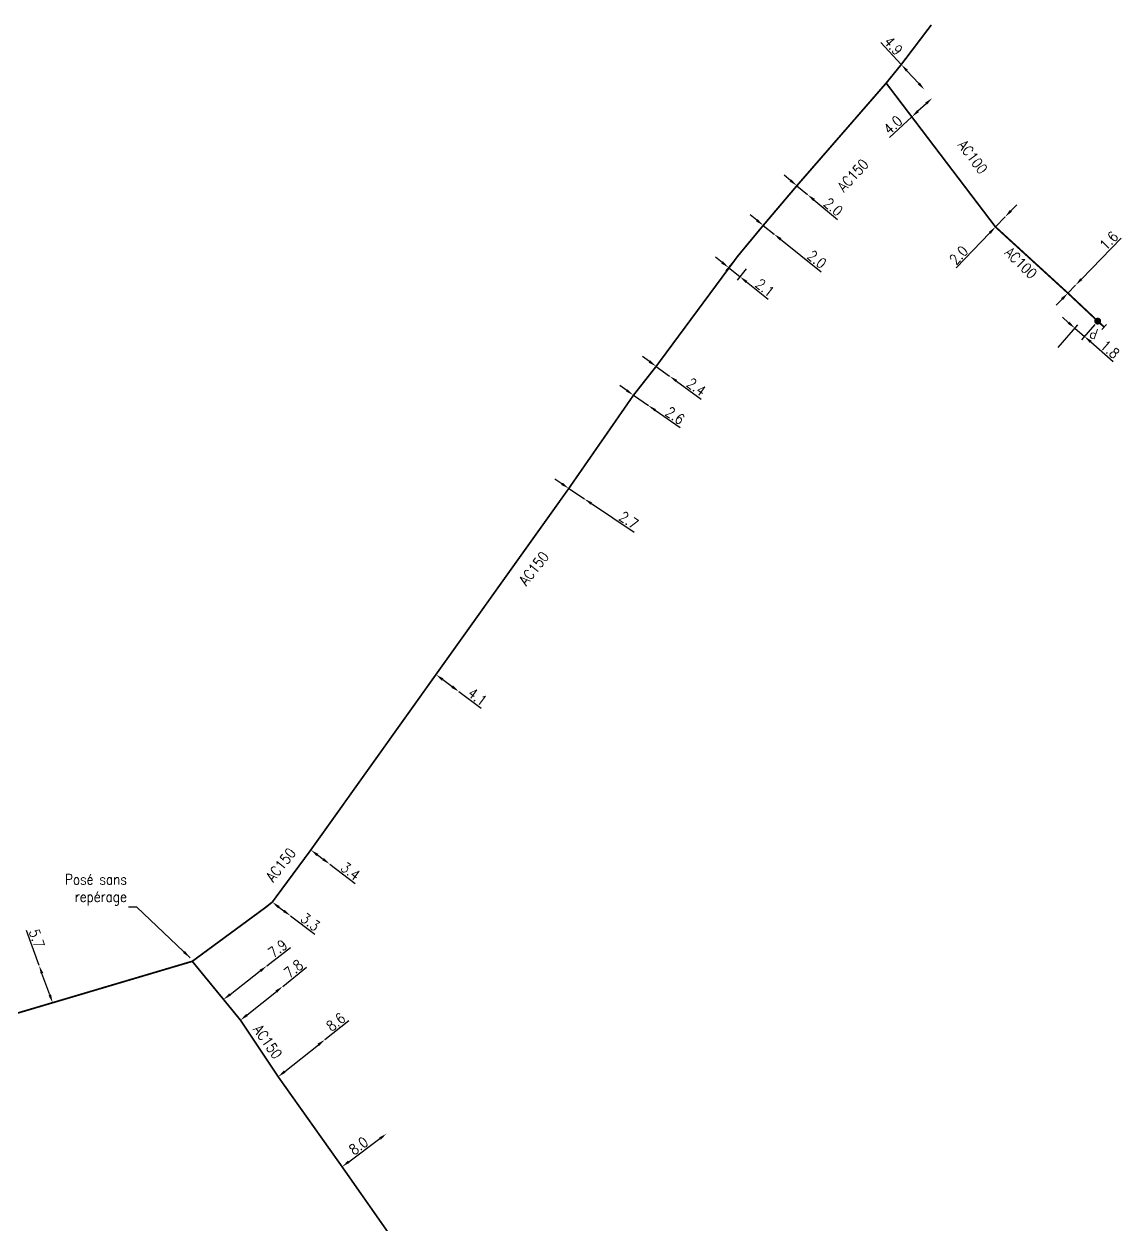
# Model space of a CAD drawing. Header units: millimetres. Extents: x 149996 to 151004, y 126998 to 128018.
# Drawn here: x 150816.2 to 150974.2, y 127827.3 to 128000.1 of the extents above; entities that cross this region are included whole.
import ezdxf
from ezdxf.enums import TextEntityAlignment as Align

# ---------------------------------------------------------------- set-up
doc = ezdxf.new("R2010")
doc.units = ezdxf.units.MM
doc.header["$PDMODE"] = 34
doc.linetypes.add('L_100_AP', pattern=[14, 10, -1.5, 1, -1.5])
doc.layers.get('0').update_dxf_attribs({"linetype": 'CONTINUOUS'})
doc.layers.get('DEFPOINTS').update_dxf_attribs({"linetype": 'CONTINUOUS'})
for name, color, linetype in [('L_140', 3, 'CONTINUOUS'), ('L_300', 7, 'CONTINUOUS'), ('L_340', 7, 'CONTINUOUS')]:
    doc.layers.add(name, color=color, linetype=linetype)
doc.styles.add('G_ROMANS', font='ROMANS.SHX', dxfattribs={"width": 0.75})
doc.styles.get("Standard").update_dxf_attribs({"font": 'romans.shx', "width": 0.85})
doc.dimstyles.get("Standard").update_dxf_attribs({"dimtxt": 1.5, "dimasz": 1.2, "dimexe": 0.625, "dimexo": 0.625, "dimgap": 0.25, "dimtad": 1, "dimdec": 1, "dimzin": 0, "dimdsep": 46, "dimtxsty": 'Standard', "dimcen": -0.5, "dimadec": 0, "dimazin": 0, "dimtfac": 1, "dimtdec": 1, "dimtmove": 0, "dimatfit": 3, "dimfxl": 0, "dimtolj": 1, "dimtzin": 0, "dimarcsym": 0})

# ---------------------------------------------------------------- blocks, each defined once
blk = doc.blocks.new('*D644')
at = {"layer": 'DEFPOINTS', "color": 0, "linetype": 'Continuous', "transparency": 16777216}
for p in [(150853.45, 127861.61), (150853.45, 127861.61), (150847.36, 127856.74)]:
    blk.add_point(p, dxfattribs=at)
at = {"layer": 'L_140', "color": 0, "linetype": 'Continuous', "lineweight": -2, "transparency": 16777216}
for p, q in [((150853.45, 127861.61), (150856.87, 127864.35)), ((150848.3, 127857.49), (150852.52, 127860.86))]:
    blk.add_line(p, q, dxfattribs=at)
at = {"layer": 'L_140', "color": 0, "linetype": 'Continuous', "transparency": 16777216}
for points in [[(150852.39, 127861.02), (150852.64, 127860.71), (150853.45, 127861.61)], [(150848.17, 127857.65), (150848.42, 127857.33), (150847.36, 127856.74)]]:
    blk.add_solid(points, dxfattribs=at)
at = {"layer": 'L_140', "color": 0, "linetype": 'Continuous', "transparency": 16777216, "insert": (150855, 127864.14), "char_height": 1.5, "attachment_point": 5, "rotation": 38.6631}
blk.add_mtext('\\A1;7.8', dxfattribs=at)
blk = doc.blocks.new('*D645')
at = {"layer": 'DEFPOINTS', "color": 0, "linetype": 'Continuous', "transparency": 16777216}
for p in [(150859.52, 127853.95), (150859.52, 127853.95), (150852.79, 127848.59)]:
    blk.add_point(p, dxfattribs=at)
at = {"layer": 'L_140', "color": 0, "linetype": 'Continuous', "lineweight": -2, "transparency": 16777216}
for p, q in [((150859.52, 127853.95), (150862.94, 127856.67)), ((150853.73, 127849.34), (150858.58, 127853.2))]:
    blk.add_line(p, q, dxfattribs=at)
at = {"layer": 'L_140', "color": 0, "linetype": 'Continuous', "transparency": 16777216}
for points in [[(150858.45, 127853.36), (150858.7, 127853.05), (150859.52, 127853.95)], [(150853.6, 127849.5), (150853.85, 127849.18), (150852.79, 127848.59)]]:
    blk.add_solid(points, dxfattribs=at)
at = {"layer": 'L_140', "color": 0, "linetype": 'Continuous', "transparency": 16777216, "insert": (150861.07, 127856.47), "char_height": 1.5, "attachment_point": 5, "rotation": 38.532}
blk.add_mtext('\\A1;8.6', dxfattribs=at)
blk = doc.blocks.new('*D646')
at = {"layer": 'DEFPOINTS', "color": 0, "linetype": 'Continuous', "transparency": 16777216}
for p in [(150868.4, 127840.42), (150868.4, 127840.42), (150861.98, 127835.64)]:
    blk.add_point(p, dxfattribs=at)
at = {"layer": 'L_140', "color": 0, "linetype": 'Continuous', "lineweight": -2, "transparency": 16777216}
for p, q in [((150862.94, 127836.36), (150867.43, 127839.7)), ((150862.35, 127835.14), (150862.35, 127835.14))]:
    blk.add_line(p, q, dxfattribs=at)
at = {"layer": 'L_140', "color": 0, "linetype": 'Continuous', "transparency": 16777216}
for points in [[(150867.32, 127839.86), (150867.55, 127839.54), (150868.4, 127840.42)], [(150862.82, 127836.52), (150863.06, 127836.2), (150861.98, 127835.64)]]:
    blk.add_solid(points, dxfattribs=at)
at = {"layer": 'L_140', "color": 0, "linetype": 'Continuous', "transparency": 16777216, "insert": (150864.35, 127838.66), "char_height": 1.5, "attachment_point": 5, "rotation": 36.6401}
blk.add_mtext('\\A1;8.0', dxfattribs=at)
blk = doc.blocks.new('*D767')
at = {"layer": 'DEFPOINTS', "color": 0, "linetype": 'Continuous', "transparency": 16777216}
for p in [(150818.38, 127864.61), (150818.38, 127864.61), (150820.32, 127859.25)]:
    blk.add_point(p, dxfattribs=at)
at = {"layer": 'L_140', "color": 0, "linetype": 'Continuous', "lineweight": -2, "transparency": 16777216}
for p, q in [((150818.38, 127864.61), (150816.56, 127869.63)), ((150819.91, 127860.38), (150818.79, 127863.48)), ((150819.73, 127859.04), (150819.73, 127859.04))]:
    blk.add_line(p, q, dxfattribs=at)
at = {"layer": 'L_140', "color": 0, "linetype": 'Continuous', "transparency": 16777216}
for points in [[(150818.97, 127863.55), (150818.6, 127863.42), (150818.38, 127864.61)], [(150820.1, 127860.45), (150819.72, 127860.31), (150820.32, 127859.25)]]:
    blk.add_solid(points, dxfattribs=at)
at = {"layer": 'L_140', "color": 0, "linetype": 'Continuous', "transparency": 16777216, "insert": (150818.04, 127868.48), "char_height": 1.5, "attachment_point": 5, "rotation": 289.9208}
blk.add_mtext('\\A1;5.7', dxfattribs=at)
blk = doc.blocks.new('*D768')
at = {"layer": 'DEFPOINTS', "color": 0, "linetype": 'Continuous', "transparency": 16777216}
for p in [(150851.16, 127864.56), (150851.16, 127864.56), (150844.92, 127859.72)]:
    blk.add_point(p, dxfattribs=at)
at = {"layer": 'L_140', "color": 0, "linetype": 'Continuous', "lineweight": -2, "transparency": 16777216}
for p, q in [((150851.16, 127864.56), (150854.57, 127867.21)), ((150845.87, 127860.45), (150850.21, 127863.83)), ((150845.31, 127859.22), (150845.31, 127859.22))]:
    blk.add_line(p, q, dxfattribs=at)
at = {"layer": 'L_140', "color": 0, "linetype": 'Continuous', "transparency": 16777216}
for points in [[(150850.09, 127863.98), (150850.34, 127863.67), (150851.16, 127864.56)], [(150845.75, 127860.61), (150845.99, 127860.29), (150844.92, 127859.72)]]:
    blk.add_solid(points, dxfattribs=at)
at = {"layer": 'L_140', "color": 0, "linetype": 'Continuous', "transparency": 16777216, "insert": (150852.72, 127867.04), "char_height": 1.5, "attachment_point": 5, "rotation": 37.8469}
blk.add_mtext('\\A1;7.9', dxfattribs=at)
blk = doc.blocks.new('*D769')
at = {"layer": 'DEFPOINTS', "color": 0, "linetype": 'Continuous', "transparency": 16777216}
for p in [(150851.93, 127873.73), (150854.57, 127871.75), (150854.57, 127871.75)]:
    blk.add_point(p, dxfattribs=at)
at = {"layer": 'L_140', "color": 0, "linetype": 'Continuous', "lineweight": -2, "transparency": 16777216}
for p, q in [((150852.89, 127873.01), (150853.61, 127872.47)), ((150854.57, 127871.75), (150858.07, 127869.13))]:
    blk.add_line(p, q, dxfattribs=at)
at = {"layer": 'L_140', "color": 0, "linetype": 'Continuous', "transparency": 16777216}
for points in [[(150853.01, 127873.17), (150852.77, 127872.85), (150851.93, 127873.73)], [(150853.73, 127872.63), (150853.49, 127872.31), (150854.57, 127871.75)]]:
    blk.add_solid(points, dxfattribs=at)
at = {"layer": 'L_140', "color": 0, "linetype": 'Continuous', "transparency": 16777216, "insert": (150857.4, 127870.88), "char_height": 1.5, "attachment_point": 5, "rotation": 323.1073}
blk.add_mtext('\\A1;3.3', dxfattribs=at)
blk = doc.blocks.new('*D770')
at = {"layer": 'DEFPOINTS', "color": 0, "linetype": 'Continuous', "transparency": 16777216}
for p in [(150857.48, 127881.24), (150860.2, 127879.2), (150860.2, 127879.2)]:
    blk.add_point(p, dxfattribs=at)
at = {"layer": 'L_140', "color": 0, "linetype": 'Continuous', "lineweight": -2, "transparency": 16777216}
for p, q in [((150858.44, 127880.52), (150859.24, 127879.92)), ((150860.2, 127879.2), (150863.88, 127876.43))]:
    blk.add_line(p, q, dxfattribs=at)
at = {"layer": 'L_140', "color": 0, "linetype": 'Continuous', "transparency": 16777216}
for points in [[(150858.56, 127880.68), (150858.32, 127880.36), (150857.48, 127881.24)], [(150859.36, 127880.08), (150859.12, 127879.76), (150860.2, 127879.2)]]:
    blk.add_solid(points, dxfattribs=at)
at = {"layer": 'L_140', "color": 0, "linetype": 'Continuous', "transparency": 16777216, "insert": (150863.19, 127878.2), "char_height": 1.5, "attachment_point": 5, "rotation": 323.0251}
blk.add_mtext('\\A1;3.4', dxfattribs=at)
blk = doc.blocks.new('*D771')
at = {"layer": 'DEFPOINTS', "color": 0, "linetype": 'Continuous', "transparency": 16777216}
for p in [(150875.49, 127906.49), (150878.78, 127904.04), (150878.78, 127904.04)]:
    blk.add_point(p, dxfattribs=at)
at = {"layer": 'L_140', "color": 0, "linetype": 'Continuous', "lineweight": -2, "transparency": 16777216}
for p, q in [((150876.46, 127905.77), (150877.82, 127904.75)), ((150878.78, 127904.04), (150881.98, 127901.63))]:
    blk.add_line(p, q, dxfattribs=at)
at = {"layer": 'L_140', "color": 0, "linetype": 'Continuous', "transparency": 16777216}
for points in [[(150876.57, 127905.93), (150876.34, 127905.61), (150875.49, 127906.49)], [(150877.94, 127904.91), (150877.7, 127904.59), (150878.78, 127904.04)]]:
    blk.add_solid(points, dxfattribs=at)
at = {"layer": 'L_140', "color": 0, "linetype": 'Continuous', "transparency": 16777216, "insert": (150881.46, 127903.28), "char_height": 1.5, "attachment_point": 5, "rotation": 323.1822}
blk.add_mtext('\\A1;4.1', dxfattribs=at)
blk = doc.blocks.new('*D772')
at = {"layer": 'DEFPOINTS', "color": 0, "linetype": 'Continuous', "transparency": 16777216}
for p in [(150894.61, 127933.28), (150896.85, 127931.77), (150896.85, 127931.77)]:
    blk.add_point(p, dxfattribs=at)
at = {"layer": 'L_140', "color": 0, "linetype": 'Continuous', "lineweight": -2, "transparency": 16777216}
for p, q in [((150893.61, 127933.95), (150892.62, 127934.61)), ((150894.61, 127933.28), (150896.85, 127931.77)), ((150897.85, 127931.11), (150904, 127926.99))]:
    blk.add_line(p, q, dxfattribs=at)
at = {"layer": 'L_140', "color": 0, "linetype": 'Continuous', "transparency": 16777216}
for points in [[(150893.72, 127934.11), (150893.5, 127933.78), (150894.61, 127933.28)], [(150897.96, 127931.27), (150897.74, 127930.94), (150896.85, 127931.77)]]:
    blk.add_solid(points, dxfattribs=at)
at = {"layer": 'L_140', "color": 0, "linetype": 'Continuous', "transparency": 16777216, "insert": (150903.24, 127928.7), "char_height": 1.5, "attachment_point": 5, "rotation": 326.1863}
blk.add_mtext('\\A1;2.7', dxfattribs=at)
blk = doc.blocks.new('*D773')
at = {"layer": 'DEFPOINTS', "color": 0, "linetype": 'Continuous', "transparency": 16777216}
for p in [(150903.92, 127946.7), (150906.06, 127945.22), (150906.06, 127945.22)]:
    blk.add_point(p, dxfattribs=at)
at = {"layer": 'L_140', "color": 0, "linetype": 'Continuous', "lineweight": -2, "transparency": 16777216}
for p, q in [((150902.94, 127947.39), (150901.96, 127948.08)), ((150903.92, 127946.7), (150906.06, 127945.22)), ((150904.28, 127947.22), (150904.28, 127947.22)), ((150906.42, 127945.73), (150906.42, 127945.73)), ((150907.04, 127944.53), (150910.63, 127942.03))]:
    blk.add_line(p, q, dxfattribs=at)
at = {"layer": 'L_140', "color": 0, "linetype": 'Continuous', "transparency": 16777216}
for points in [[(150903.05, 127947.55), (150902.83, 127947.23), (150903.92, 127946.7)], [(150907.16, 127944.69), (150906.93, 127944.37), (150906.06, 127945.22)]]:
    blk.add_solid(points, dxfattribs=at)
at = {"layer": 'L_140', "color": 0, "linetype": 'Continuous', "transparency": 16777216, "insert": (150909.9, 127943.76), "char_height": 1.5, "attachment_point": 5, "rotation": 325.1299}
blk.add_mtext('\\A1;2.6', dxfattribs=at)
blk = doc.blocks.new('*D774')
at = {"layer": 'DEFPOINTS', "color": 0, "linetype": 'Continuous', "transparency": 16777216}
for p in [(150907.18, 127950.85), (150909.12, 127949.44), (150909.12, 127949.44)]:
    blk.add_point(p, dxfattribs=at)
at = {"layer": 'L_140', "color": 0, "linetype": 'Continuous', "lineweight": -2, "transparency": 16777216}
for p, q in [((150906.2, 127951.55), (150905.23, 127952.25)), ((150907.18, 127950.85), (150909.12, 127949.44)), ((150907.54, 127951.35), (150907.54, 127951.35)), ((150909.48, 127949.94), (150909.48, 127949.94)), ((150910.09, 127948.73), (150913.68, 127946.13))]:
    blk.add_line(p, q, dxfattribs=at)
at = {"layer": 'L_140', "color": 0, "linetype": 'Continuous', "transparency": 16777216}
for points in [[(150906.32, 127951.71), (150906.09, 127951.39), (150907.18, 127950.85)], [(150910.21, 127948.89), (150909.97, 127948.57), (150909.12, 127949.44)]]:
    blk.add_solid(points, dxfattribs=at)
at = {"layer": 'L_140', "color": 0, "linetype": 'Continuous', "transparency": 16777216, "insert": (150912.96, 127947.89), "char_height": 1.5, "attachment_point": 5, "rotation": 324.0521}
blk.add_mtext('\\A1;2.4', dxfattribs=at)
blk = doc.blocks.new('*D775')
at = {"layer": 'DEFPOINTS', "color": 0, "linetype": 'Continuous', "transparency": 16777216}
for p in [(150918.9, 127966.69), (150919.24, 127963.76), (150920.54, 127965.38)]:
    blk.add_point(p, dxfattribs=at)
at = {"layer": 'L_140', "color": 0, "linetype": 'Continuous', "lineweight": -2, "transparency": 16777216}
for p, q in [((150916.67, 127965.82), (150915.73, 127966.57)), ((150918.51, 127966.2), (150917.21, 127964.58)), ((150917.6, 127965.07), (150919.24, 127963.76)), ((150920.15, 127964.89), (150918.85, 127963.27)), ((150920.18, 127963.01), (150923.31, 127960.5))]:
    blk.add_line(p, q, dxfattribs=at)
at = {"layer": 'L_140', "color": 0, "linetype": 'Continuous', "transparency": 16777216}
for points in [[(150916.79, 127965.98), (150916.54, 127965.66), (150917.6, 127965.07)], [(150920.3, 127963.16), (150920.05, 127962.85), (150919.24, 127963.76)]]:
    blk.add_solid(points, dxfattribs=at)
at = {"layer": 'L_140', "color": 0, "linetype": 'Continuous', "transparency": 16777216, "insert": (150922.84, 127962.16), "char_height": 1.5, "attachment_point": 5, "rotation": 321.318}
blk.add_mtext('\\A1;2.1', dxfattribs=at)
blk = doc.blocks.new('*D776')
at = {"layer": 'DEFPOINTS', "color": 0, "linetype": 'Continuous', "transparency": 16777216}
for p in [(150922.59, 127971.14), (150924.15, 127969.89), (150924.15, 127969.89)]:
    blk.add_point(p, dxfattribs=at)
at = {"layer": 'L_140', "color": 0, "linetype": 'Continuous', "lineweight": -2, "transparency": 16777216}
for p, q in [((150921.65, 127971.89), (150920.72, 127972.64)), ((150922.59, 127971.14), (150924.15, 127969.89)), ((150925.09, 127969.14), (150930.93, 127964.46))]:
    blk.add_line(p, q, dxfattribs=at)
at = {"layer": 'L_140', "color": 0, "linetype": 'Continuous', "transparency": 16777216}
for points in [[(150921.78, 127972.05), (150921.53, 127971.73), (150922.59, 127971.14)], [(150925.21, 127969.3), (150924.96, 127968.98), (150924.15, 127969.89)]]:
    blk.add_solid(points, dxfattribs=at)
at = {"layer": 'L_140', "color": 0, "linetype": 'Continuous', "transparency": 16777216, "insert": (150930.31, 127966.24), "char_height": 1.5, "attachment_point": 5, "rotation": 321.318}
blk.add_mtext('\\A1;2.0', dxfattribs=at)
blk = doc.blocks.new('*D777')
at = {"layer": 'DEFPOINTS', "color": 0, "linetype": 'Continuous', "transparency": 16777216}
for p in [(150927.43, 127976.85), (150928.97, 127975.57), (150928.97, 127975.57)]:
    blk.add_point(p, dxfattribs=at)
at = {"layer": 'L_140', "color": 0, "linetype": 'Continuous', "lineweight": -2, "transparency": 16777216}
for p, q in [((150926.5, 127977.62), (150925.58, 127978.38)), ((150927.43, 127976.85), (150928.97, 127975.57)), ((150927.83, 127977.33), (150927.83, 127977.33)), ((150929.37, 127976.05), (150929.37, 127976.05)), ((150929.89, 127974.81), (150933.26, 127972))]:
    blk.add_line(p, q, dxfattribs=at)
at = {"layer": 'L_140', "color": 0, "linetype": 'Continuous', "transparency": 16777216}
for points in [[(150926.63, 127977.77), (150926.38, 127977.46), (150927.43, 127976.85)], [(150930.02, 127974.96), (150929.76, 127974.65), (150928.97, 127975.57)]]:
    blk.add_solid(points, dxfattribs=at)
at = {"layer": 'L_140', "color": 0, "linetype": 'Continuous', "transparency": 16777216, "insert": (150932.68, 127973.79), "char_height": 1.5, "attachment_point": 5, "rotation": 320.2846}
blk.add_mtext('\\A1;2.0', dxfattribs=at)
blk = doc.blocks.new('*D778')
at = {"layer": 'DEFPOINTS', "color": 0, "linetype": 'Continuous', "transparency": 16777216}
for p in [(150942.45, 127994.29), (150945.78, 127990.7), (150945.78, 127990.7)]:
    blk.add_point(p, dxfattribs=at)
at = {"layer": 'L_140', "color": 0, "linetype": 'Continuous', "lineweight": -2, "transparency": 16777216}
for p, q in [((150942.45, 127994.29), (150939.52, 127997.45)), ((150944.96, 127991.58), (150943.26, 127993.41))]:
    blk.add_line(p, q, dxfattribs=at)
at = {"layer": 'L_140', "color": 0, "linetype": 'Continuous', "transparency": 16777216}
for points in [[(150943.41, 127993.55), (150943.12, 127993.28), (150942.45, 127994.29)], [(150945.11, 127991.71), (150944.81, 127991.44), (150945.78, 127990.7)]]:
    blk.add_solid(points, dxfattribs=at)
at = {"layer": 'L_140', "color": 0, "linetype": 'Continuous', "transparency": 16777216, "insert": (150941.31, 127996.99), "char_height": 1.5, "attachment_point": 5, "rotation": 312.8176}
blk.add_mtext('\\A1;4.9', dxfattribs=at)
blk = doc.blocks.new('*D779')
at = {"layer": 'DEFPOINTS', "color": 0, "linetype": 'Continuous', "transparency": 16777216}
for p in [(150946.91, 127989.48), (150946.91, 127989.48), (150943.97, 127986.76)]:
    blk.add_point(p, dxfattribs=at)
at = {"layer": 'L_140', "color": 0, "linetype": 'Continuous', "lineweight": -2, "transparency": 16777216}
for p, q in [((150946.03, 127988.66), (150944.85, 127987.58)), ((150943.97, 127986.76), (150940.76, 127983.79))]:
    blk.add_line(p, q, dxfattribs=at)
at = {"layer": 'L_140', "color": 0, "linetype": 'Continuous', "transparency": 16777216}
for points in [[(150945.89, 127988.81), (150946.16, 127988.52), (150946.91, 127989.48)], [(150944.72, 127987.72), (150944.99, 127987.43), (150943.97, 127986.76)]]:
    blk.add_solid(points, dxfattribs=at)
at = {"layer": 'L_140', "color": 0, "linetype": 'Continuous', "transparency": 16777216, "insert": (150941.25, 127985.6), "char_height": 1.5, "attachment_point": 5, "rotation": 42.8176}
blk.add_mtext('\\A1;4.0', dxfattribs=at)
blk = doc.blocks.new('*D780')
at = {"layer": 'DEFPOINTS', "color": 0, "linetype": 'Continuous', "transparency": 16777216}
for p in [(150956.01, 127970.92), (150957.4, 127972.36), (150957.4, 127972.36)]:
    blk.add_point(p, dxfattribs=at)
at = {"layer": 'L_140', "color": 0, "linetype": 'Continuous', "lineweight": -2, "transparency": 16777216}
for p, q in [((150958.23, 127973.23), (150959.06, 127974.09)), ((150957.4, 127972.36), (150956.01, 127970.92)), ((150955.18, 127970.05), (150950.34, 127965.01))]:
    blk.add_line(p, q, dxfattribs=at)
at = {"layer": 'L_140', "color": 0, "linetype": 'Continuous', "transparency": 16777216}
for points in [[(150958.08, 127973.36), (150958.37, 127973.09), (150957.4, 127972.36)], [(150955.04, 127970.19), (150955.33, 127969.91), (150956.01, 127970.92)]]:
    blk.add_solid(points, dxfattribs=at)
at = {"layer": 'L_140', "color": 0, "linetype": 'Continuous', "transparency": 16777216, "insert": (150950.72, 127966.85), "char_height": 1.5, "attachment_point": 5, "rotation": 46.1633}
blk.add_mtext('\\A1;2.0', dxfattribs=at)
blk = doc.blocks.new('*D781')
at = {"layer": 'DEFPOINTS', "color": 0, "linetype": 'Continuous', "transparency": 16777216}
for p in [(150967.54, 127962.54), (150967.54, 127962.54), (150966.43, 127961.39)]:
    blk.add_point(p, dxfattribs=at)
at = {"layer": 'L_140', "color": 0, "linetype": 'Continuous', "lineweight": -2, "transparency": 16777216}
for p, q in [((150968.37, 127963.41), (150974.08, 127969.32)), ((150966.43, 127961.39), (150967.54, 127962.54)), ((150965.6, 127960.53), (150964.76, 127959.66))]:
    blk.add_line(p, q, dxfattribs=at)
at = {"layer": 'L_140', "color": 0, "linetype": 'Continuous', "transparency": 16777216}
for points in [[(150968.23, 127963.54), (150968.52, 127963.27), (150967.54, 127962.54)], [(150965.45, 127960.67), (150965.74, 127960.39), (150966.43, 127961.39)]]:
    blk.add_solid(points, dxfattribs=at)
at = {"layer": 'L_140', "color": 0, "linetype": 'Continuous', "transparency": 16777216, "insert": (150972.32, 127968.94), "char_height": 1.5, "attachment_point": 5, "rotation": 46.0155}
blk.add_mtext('\\A1;1.6', dxfattribs=at)
blk = doc.blocks.new('*D782')
at = {"layer": 'DEFPOINTS', "color": 0, "linetype": 'Continuous', "transparency": 16777216}
for p in [(150970.72, 127957.36), (150967.45, 127956.34), (150964.64, 127953.09)]:
    blk.add_point(p, dxfattribs=at)
at = {"layer": 'L_300', "color": 0, "linetype": 'Continuous', "lineweight": -2, "transparency": 16777216}
for p, q in [((150966.54, 127957.12), (150965.64, 127957.91)), ((150970.31, 127956.89), (150968.4, 127954.69)), ((150965.05, 127953.56), (150967.86, 127956.81)), ((150967.45, 127956.34), (150968.81, 127955.16)), ((150969.72, 127954.37), (150972.97, 127951.56))]:
    blk.add_line(p, q, dxfattribs=at)
at = {"layer": 'L_300', "color": 0, "linetype": 'Continuous', "transparency": 16777216}
for points in [[(150966.67, 127957.27), (150966.41, 127956.97), (150967.45, 127956.34)], [(150969.85, 127954.53), (150969.59, 127954.22), (150968.81, 127955.16)]]:
    blk.add_solid(points, dxfattribs=at)
at = {"layer": 'L_300', "color": 0, "linetype": 'Continuous', "transparency": 16777216, "insert": (150972.5, 127953.29), "char_height": 1.5, "attachment_point": 5, "rotation": 319.1243}
blk.add_mtext('\\A1;1.8', dxfattribs=at)
blk = doc.blocks.new('L_300_12')
at = {"color": 0, "linetype": 'Continuous', "const_width": 0.497, "flags": 128}
blk.add_lwpolyline([(-0.25, 0, 1), (0.25, 0, 1)], format="xyb", close=True, dxfattribs=at)
at = {"color": 0, "linetype": 'Continuous', "style": 'G_ROMANS', "width": 0.75}
blk.add_text('P', height=1.5, dxfattribs=at).set_placement((0, 1.85), align=Align.MIDDLE)
at = {"color": 0, "linetype": 'Continuous', "style": 'G_ROMANS', "width": 0.75, "flags": 3}
for tag, p in [('DEF_LEG', (0, -5)), ('DEF_COUP', (0, -7.5)), ('DEF_TYPE', (0, -10))]:
    blk.add_attdef(tag, text='', height=1.2, dxfattribs=at).set_placement(p, align=Align.MIDDLE)
blk = doc.blocks.new('L_340_07')
at = {"color": 0, "linetype": 'Continuous', "const_width": 0.25, "flags": 128}
blk.add_lwpolyline([(0, 0), (1.25, 0)], dxfattribs=at)
at = {"color": 0, "linetype": 'Continuous', "flags": 128}
blk.add_lwpolyline([(1.25, -0.5), (1.25, 0.5)], dxfattribs=at)
at = {"color": 0, "linetype": 'Continuous', "style": 'G_ROMANS', "width": 0.75, "flags": 3}
for tag, p in [('DEF_LEG', (0.72, -3.47)), ('DEF_COUP', (0.72, -5.97)), ('DEF_TYPE', (0.72, -8.47))]:
    blk.add_attdef(tag, text='', height=1.2, dxfattribs=at).set_placement(p, align=Align.MIDDLE)

msp = doc.modelspace()

# ---------------------------------------------------------------- linework, layer by layer
at = {"layer": 'L_140', "linetype": 'L_100_AP', "const_width": 0.25, "flags": 128}
for points in [[(150739.77, 127841.8), (150742.13, 127842.19), (150743.98, 127842.61), (150753.32, 127844.14), (150765.87, 127846.29), (150772.33, 127847.38), (150779.8, 127848.73), (150784.17, 127849.41), (150785.9, 127849.79), (150793.28, 127851.38), (150800.89, 127853.2), (150806.15, 127855.06), (150820.32, 127859.25), (150840.42, 127865.21), (150850.93, 127872.94), (150851.93, 127873.73), (150857.48, 127881.24), (150875.49, 127906.49), (150894.61, 127933.28), (150903.92, 127946.7), (150907.18, 127950.85), (150918.9, 127966.69), (150922.59, 127971.14), (150927.43, 127976.85), (150940.28, 127991.62), (150942.45, 127994.29), (150946.78, 128000)], [(150940.28, 127991.62), (150943.97, 127986.76), (150956.01, 127970.92), (150966.43, 127961.39), (150970.72, 127957.36)]]:
    msp.add_lwpolyline(points, dxfattribs=at)
at = {"layer": 'L_140', "linetype": 'L_100_AP', "const_width": 0.25}
msp.add_lwpolyline([(150840.42, 127865.21), (150844.92, 127859.72), (150847.36, 127856.74), (150852.79, 127848.59), (150861.98, 127835.64), (150873.13, 127819.73), (150879.13, 127811.52), (150888.42, 127798.32), (150890.13, 127795.58), (150890.82, 127792.46), (150893.2, 127781.09), (150893.93, 127777.34)], dxfattribs=at)

# ---------------------------------------------------------------- block references
at = {"layer": 'L_300', "rotation": 162.1551100035636}
msp.add_blockref('L_300_12', (150970.72, 127957.36), dxfattribs=at)
at = {"layer": 'L_340', "rotation": 317.3274674440186}
msp.add_blockref('L_340_07', (150970.72, 127957.36), dxfattribs=at)

# ---------------------------------------------------------------- texts
at = {"layer": 'L_140', "linetype": 'Continuous', "width": 0.85}
for s, rotation, p in [('AC100', 307.2357, (150950.51, 127982.68)), ('AC150', 47.5319, (150934.22, 127975.85)), ('AC100', 315.8007, (150957.21, 127967.08)), ('AC150', 51.6745, (150888.5, 127919.19)), ('AC150', 51.6745, (150852.07, 127876.52))]:
    msp.add_text(s, height=1.5, rotation=rotation, dxfattribs=at).set_placement(p)
msp.add_text('AC150', height=1.5, rotation=305.2156, dxfattribs=at).set_placement((150851.27, 127853.63), align=Align.MIDDLE)
at = {"layer": 'L_140', "linetype": 'Continuous', "insert": (150831, 127873.26), "char_height": 1.5, "attachment_point": 9}
msp.add_mtext('Posé sans\\Prepérage', dxfattribs=at)

# ---------------------------------------------------------------- dimensions: what is measured, and where the dimension line sits
at = {"layer": 'L_140', "linetype": 'Continuous'}
for base, p1, p2, angle, picture, middle in [((150945.78, 127990.7), (150942.45, 127994.29), (150945.78, 127990.7), 132.8176, '*D778', (150940.57, 127996.31)), ((150946.91, 127989.48), (150943.97, 127986.76), (150946.91, 127989.48), 222.8176, '*D779', (150941.93, 127984.87)), ((150928.97, 127975.57), (150927.43, 127976.85), (150928.97, 127975.57), 140.2846, '*D777', (150932.04, 127973.02)), ((150924.15, 127969.89), (150922.59, 127971.14), (150924.15, 127969.89), 141.318, '*D776', (150929.69, 127965.46)), ((150957.4, 127972.36), (150956.01, 127970.92), (150957.4, 127972.36), 226.1633, '*D780', (150951.44, 127966.15)), ((150967.54, 127962.54), (150966.43, 127961.39), (150967.54, 127962.54), 226.0155, '*D781', (150973.04, 127968.24)), ((150919.24, 127963.76), (150918.9, 127966.69), (150920.54, 127965.38), 141.318, '*D775', (150922.21, 127961.38)), ((150909.12, 127949.44), (150907.18, 127950.85), (150909.12, 127949.44), 144.0521, '*D774', (150912.37, 127947.08)), ((150906.06, 127945.22), (150903.92, 127946.7), (150906.06, 127945.22), 145.1299, '*D773', (150909.33, 127942.94)), ((150896.85, 127931.77), (150894.61, 127933.28), (150896.85, 127931.77), 146.1863, '*D772', (150902.68, 127927.87)), ((150878.78, 127904.04), (150875.49, 127906.49), (150878.78, 127904.04), 143.1822, '*D771', (150880.86, 127902.48)), ((150860.2, 127879.2), (150857.48, 127881.24), (150860.2, 127879.2), 143.0251, '*D770', (150862.59, 127877.4)), ((150854.57, 127871.75), (150851.93, 127873.73), (150854.57, 127871.75), 143.1073, '*D769', (150856.8, 127870.08)), ((150818.38, 127864.61), (150820.32, 127859.25), (150818.38, 127864.61), 289.9208, '*D767', (150817.1, 127868.14)), ((150851.16, 127864.56), (150844.92, 127859.72), (150851.16, 127864.56), 217.8469, '*D768', (150853.34, 127866.25)), ((150853.45, 127861.61), (150847.36, 127856.74), (150853.45, 127861.61), 218.6631, '*D644', (150855.63, 127863.35)), ((150859.52, 127853.95), (150852.79, 127848.59), (150859.52, 127853.95), 218.532, '*D645', (150861.7, 127855.69)), ((150868.4, 127840.42), (150861.98, 127835.64), (150868.4, 127840.42), 216.6401, '*D646', (150864.95, 127837.86))]:
    dim = msp.add_linear_dim(base=base, p1=p1, p2=p2, angle=angle, dimstyle='Standard', dxfattribs=at)
    dim.commit()
    dim.dimension.update_dxf_attribs({"geometry": picture, "text_midpoint": middle, "dimtype": 160})
at = {"layer": 'L_300', "linetype": 'Continuous'}
dim = msp.add_linear_dim(base=(150967.45, 127956.34), p1=(150970.72, 127957.36), p2=(150964.64, 127953.09), angle=319.1243, dimstyle='Standard', dxfattribs=at)
dim.commit()
dim.dimension.update_dxf_attribs({"geometry": '*D782', "text_midpoint": (150971.84, 127952.54), "dimtype": 160})

# ---------------------------------------------------------------- leaders
at = {"layer": 'L_140', "linetype": 'Continuous'}
msp.add_leader([(150840.1, 127865.73), (150832.45, 127873.01), (150831.25, 127873.01)], dimstyle='Standard', dxfattribs=at)

doc.saveas('drawing.dxf')
